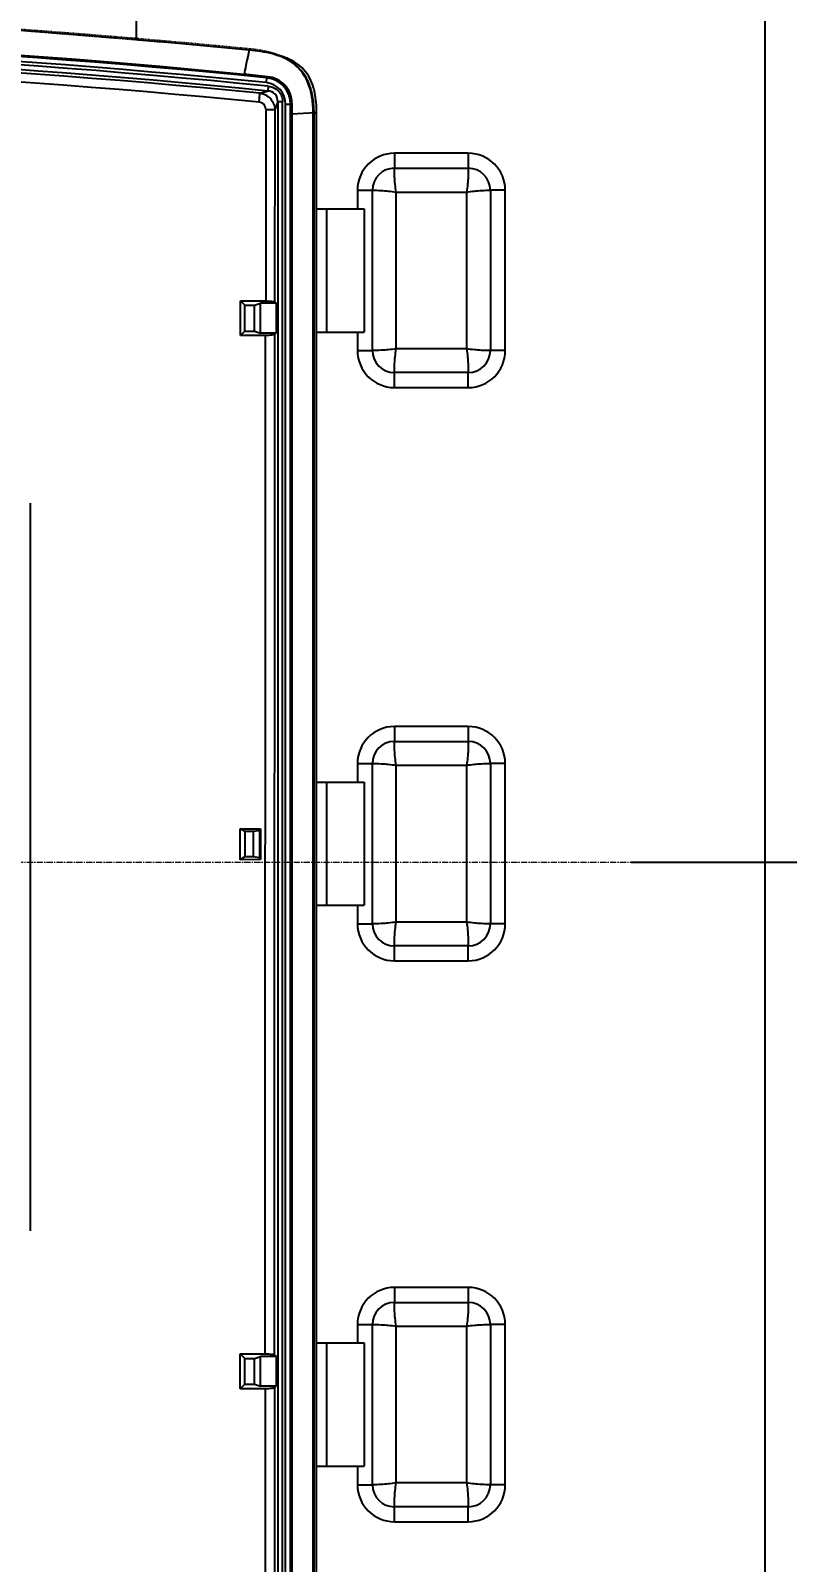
# Model space of a CAD drawing. Header units: millimetres. Extents: x 2604 to 3411, y 1248 to 1867.
# Drawn here: x 3015.4 to 3138.2, y 1456.4 to 1704.9 of the extents above; entities that cross this region are included whole.
import ezdxf

# ---------------------------------------------------------------- set-up
doc = ezdxf.new("R2010")
doc.units = ezdxf.units.MM
doc.linetypes.add('CENTER', pattern=[0.6, 0.375, -0.075, 0.075, -0.075])
doc.linetypes.add('HIDDEN', pattern=[0.2, 0.1, -0.1])
doc.layers.add('center', color=1, linetype='CENTER', lineweight=9)
doc.layers.add('DEFAULT_2', color=8, linetype='HIDDEN')
doc.styles.get("Standard").update_dxf_attribs({"font": 'arial.ttf'})
doc.dimstyles.new('STANDARD$0', dxfattribs={"dimscale": 2, "dimtxt": 3, "dimasz": 3, "dimexe": 1.25, "dimexo": 0.625, "dimgap": 0.5, "dimtad": 0, "dimdsep": 46, "dimlunit": 6, "dimtxsty": 'Standard', "dimblk": 'CLOSEDBLANK', "dimcen": 0, "dimclrt": 2, "dimazin": 2, "dimtfac": 2, "dimtmove": 1, "dimatfit": 3, "dimfxl": 0, "dimtolj": 1, "dimtzin": 0, "dimarcsym": 0})

# ---------------------------------------------------------------- blocks, each defined once
blk = doc.blocks.new('_ClosedBlank')
at = {"color": 0, "linetype": 'ByBlock', "lineweight": -2}
for p, q in [((-1, 0.167), (0, 0)), ((-1, 0.167), (-1, -0.167)), ((0, 0), (-1, -0.167))]:
    blk.add_line(p, q, dxfattribs=at)
blk = doc.blocks.new('*D12')
at = {"color": 4, "lineweight": -2, "transparency": 16777216}
for p, q in [((3112.88, 1570.02), (3149.36, 1570.02)), ((3149.36, 1560.02), (3149.36, 1505.21)), ((3149.36, 1437.94), (3149.36, 1456.5)), ((3050.21, 1427.94), (3149.36, 1427.94))]:
    blk.add_line(p, q, dxfattribs=at)
at = {"layer": 'Defpoints', "color": 0, "transparency": 16777216}
for p in [(3112.88, 1570.02), (3050.21, 1427.94), (3149.36, 1427.94)]:
    blk.add_point(p, dxfattribs=at)
at = {"color": 4, "lineweight": -2, "transparency": 16777216, "xscale": 10, "yscale": 10, "zscale": 10}
for p, rotation in [((3149.36, 1570.02), 90), ((3149.36, 1427.94), 270)]:
    blk.add_blockref('_ClosedBlank', p, dxfattribs=dict(at, rotation=rotation))
at = {"color": 6, "transparency": 16777216, "insert": (3149.36, 1480.86), "char_height": 12, "attachment_point": 5, "rotation": 90}
blk.add_mtext('\\A1;142.09', dxfattribs=at)
blk = doc.blocks.new('*D14')
at = {"color": 4, "lineweight": -2, "transparency": 16777216}
for p, q in [((3112.88, 1570.02), (3169.26, 1570.02)), ((3169.26, 1554.02), (3169.26, 1538.34)), ((3169.26, 1403.94), (3169.26, 1473.39)), ((3050.21, 1387.94), (3169.26, 1387.94))]:
    blk.add_line(p, q, dxfattribs=at)
at = {"layer": 'Defpoints', "color": 0, "transparency": 16777216}
for p in [(3112.88, 1570.02), (3169.26, 1570.02), (3050.21, 1387.94)]:
    blk.add_point(p, dxfattribs=at)
at = {"color": 4, "lineweight": -2, "transparency": 16777216, "xscale": 16, "yscale": 16, "zscale": 16}
for p, rotation in [((3169.26, 1570.02), 90), ((3169.26, 1387.94), 270)]:
    blk.add_blockref('_ClosedBlank', p, dxfattribs=dict(at, rotation=rotation))
at = {"color": 6, "transparency": 16777216, "insert": (3169.26, 1505.87), "char_height": 16, "attachment_point": 5, "rotation": 90}
blk.add_mtext('\\A1;182.09', dxfattribs=at)

msp = doc.modelspace()

# ---------------------------------------------------------------- linework, layer by layer
at = {"color": 7, "linetype": 'Continuous'}
for p, q in [((3134.565, 1754.021), (3134.565, 1386.021)), ((3032.565, 1703.424), (3032.565, 1711.29)), ((3050.844, 1701.76), (3050.738, 1701.257)), ((3053.684, 1697.282), (3053.605, 1696.483)), ((3053.684, 1697.282), (3053.861, 1697.442)), ((3052.593, 1694.79), (3053.875, 1695.127)), ((3053.953, 1695.915), (3053.875, 1695.127)), ((3055.483, 1693.352), (3055.021, 1692.114)), ((3055.483, 1693.352), (3055.483, 1451.562)), ((3056.275, 1693.352), (3055.483, 1693.352)), ((3056.275, 1451.562), (3056.275, 1693.352)), ((3056.769, 1692.99), (3057.572, 1692.99)), ((3056.769, 1452.453), (3056.769, 1692.989)), ((3057.783, 1693.18), (3057.572, 1692.99)), ((3057.572, 1452.453), (3057.572, 1692.99)), ((3053.54, 1692.124), (3053.539, 1661.061)), ((3055.021, 1692.114), (3054.988, 1660.881)), ((3058.683, 1691.437), (3057.783, 1691.391)), ((3057.783, 1691.391), (3057.783, 1453.786)), ((3060.583, 1691.536), (3058.683, 1691.437)), ((3061.24, 1691.57), (3060.583, 1691.536)), ((3061.24, 1453.446), (3061.24, 1691.569)), ((3061.384, 1691.586), (3061.802, 1691.599)), ((3061.384, 1453.415), (3061.384, 1691.586)), ((3061.802, 1676.021), (3061.802, 1691.599)), ((3074.428, 1685.021), (3074.428, 1682.6)), ((3086.428, 1685.021), (3074.428, 1685.021)), ((3086.428, 1685.021), (3086.428, 1682.6)), ((3074.428, 1682.6), (3086.428, 1682.6)), ((3068.428, 1679.021), (3068.428, 1676.021)), ((3068.428, 1679.021), (3070.849, 1679.021)), ((3070.849, 1653.021), (3070.849, 1679.021)), ((3074.713, 1653.305), (3074.713, 1678.736)), ((3074.713, 1678.736), (3086.144, 1678.736)), ((3086.144, 1678.736), (3086.144, 1653.305)), ((3092.428, 1679.021), (3090.007, 1679.021)), ((3090.007, 1679.021), (3090.007, 1653.021)), ((3092.428, 1653.021), (3092.428, 1679.021)), ((3061.733, 1676.021), (3061.733, 1656.021)), ((3061.802, 1676.021), (3069.511, 1676.021)), ((3063.428, 1676.021), (3063.428, 1656.021)), ((3069.511, 1676.021), (3069.511, 1656.021)), ((3049.433, 1655.458), (3049.438, 1661.07)), ((3050.171, 1660.362), (3049.438, 1661.07)), ((3049.438, 1661.07), (3053.525, 1661.061)), ((3050.171, 1656.17), (3050.171, 1660.362)), ((3050.171, 1660.362), (3051.721, 1660.362)), ((3051.721, 1660.362), (3052.664, 1660.684)), ((3051.721, 1656.17), (3051.721, 1660.362)), ((3052.664, 1655.848), (3052.664, 1660.684)), ((3055.226, 1660.684), (3052.664, 1660.684)), ((3054.988, 1660.881), (3055.226, 1660.684)), ((3055.226, 1660.684), (3055.226, 1655.848)), ((3049.433, 1655.458), (3050.171, 1656.17)), ((3053.52, 1655.466), (3049.433, 1655.458)), ((3050.171, 1656.17), (3051.721, 1656.17)), ((3051.721, 1656.17), (3052.664, 1655.848)), ((3055.226, 1655.848), (3052.664, 1655.848)), ((3053.468, 1490.254), (3053.52, 1655.466)), ((3054.983, 1655.647), (3055.226, 1655.848)), ((3061.802, 1656.021), (3069.511, 1656.021)), ((3061.802, 1583.021), (3061.802, 1656.021)), ((3068.428, 1656.021), (3068.428, 1653.021)), ((3068.428, 1653.021), (3070.849, 1653.021)), ((3086.144, 1653.305), (3074.713, 1653.305)), ((3092.428, 1653.021), (3090.007, 1653.021)), ((3086.428, 1649.442), (3074.428, 1649.442)), ((3074.428, 1647.021), (3074.428, 1649.442)), ((3086.428, 1647.021), (3086.428, 1649.442)), ((3074.428, 1647.021), (3086.428, 1647.021)), ((3086.428, 1592.021), (3074.428, 1592.021)), ((3074.428, 1592.021), (3074.428, 1589.6)), ((3086.428, 1592.021), (3086.428, 1589.6)), ((3074.428, 1589.6), (3086.428, 1589.6)), ((3068.428, 1586.021), (3070.849, 1586.021)), ((3068.428, 1586.021), (3068.428, 1583.021)), ((3070.849, 1560.021), (3070.849, 1586.021)), ((3074.713, 1585.736), (3086.144, 1585.736)), ((3074.713, 1560.305), (3074.713, 1585.736)), ((3086.144, 1585.736), (3086.144, 1560.305)), ((3092.428, 1586.021), (3090.007, 1586.021)), ((3090.007, 1586.021), (3090.007, 1560.021)), ((3092.428, 1560.021), (3092.428, 1586.021)), ((3061.733, 1583.021), (3061.733, 1563.021)), ((3061.802, 1583.021), (3069.511, 1583.021)), ((3063.428, 1583.021), (3063.428, 1563.021)), ((3069.511, 1583.021), (3069.511, 1563.021)), ((3049.389, 1570.421), (3049.391, 1575.434)), ((3050.165, 1574.983), (3049.391, 1575.434)), ((3049.391, 1575.434), (3052.678, 1575.429)), ((3051.519, 1574.983), (3050.165, 1574.983)), ((3050.165, 1574.983), (3050.165, 1570.872)), ((3052.507, 1575.108), (3051.519, 1574.983)), ((3051.519, 1574.983), (3051.519, 1570.872)), ((3052.678, 1575.429), (3052.507, 1575.108)), ((3052.507, 1575.108), (3052.507, 1570.748)), ((3052.679, 1575.429), (3052.679, 1570.426)), ((3050.165, 1570.872), (3049.389, 1570.421)), ((3051.519, 1570.872), (3050.165, 1570.872)), ((3052.507, 1570.748), (3051.519, 1570.872)), ((3052.679, 1570.426), (3052.507, 1570.748)), ((3052.679, 1570.426), (3049.389, 1570.421)), ((3061.802, 1563.021), (3069.511, 1563.021)), ((3061.802, 1492.021), (3061.802, 1563.021)), ((3068.428, 1563.021), (3068.428, 1560.021)), ((3068.428, 1560.021), (3070.849, 1560.021)), ((3086.144, 1560.305), (3074.713, 1560.305)), ((3092.428, 1560.021), (3090.007, 1560.021)), ((3086.428, 1556.442), (3074.428, 1556.442)), ((3074.428, 1554.021), (3074.428, 1556.442)), ((3086.428, 1554.021), (3086.428, 1556.442)), ((3074.428, 1554.021), (3086.428, 1554.021)), ((3086.428, 1501.021), (3074.428, 1501.021)), ((3074.428, 1501.021), (3074.428, 1498.6)), ((3086.428, 1501.021), (3086.428, 1498.6)), ((3074.428, 1498.6), (3086.428, 1498.6)), ((3068.428, 1495.021), (3070.849, 1495.021)), ((3068.428, 1495.021), (3068.428, 1492.021)), ((3070.849, 1469.021), (3070.849, 1495.021)), ((3074.713, 1494.736), (3086.144, 1494.736)), ((3074.713, 1469.305), (3074.713, 1494.736)), ((3086.144, 1494.736), (3086.144, 1469.305)), ((3092.428, 1495.021), (3090.007, 1495.021)), ((3090.007, 1495.021), (3090.007, 1469.021)), ((3092.428, 1469.021), (3092.428, 1495.021)), ((3061.733, 1492.021), (3061.733, 1472.021)), ((3061.802, 1492.021), (3069.511, 1492.021)), ((3063.428, 1492.021), (3063.428, 1472.021)), ((3069.511, 1492.021), (3069.511, 1472.021)), ((3050.171, 1489.512), (3049.395, 1490.261)), ((3049.395, 1490.261), (3053.468, 1490.254)), ((3049.397, 1484.573), (3049.395, 1490.261)), ((3050.171, 1489.512), (3051.721, 1489.512)), ((3050.171, 1485.32), (3050.171, 1489.512)), ((3051.721, 1489.512), (3052.664, 1489.834)), ((3051.721, 1485.32), (3051.721, 1489.512)), ((3055.226, 1489.834), (3052.664, 1489.834)), ((3052.664, 1484.998), (3052.664, 1489.834)), ((3054.936, 1490.073), (3055.226, 1489.834)), ((3055.226, 1489.834), (3055.226, 1484.998)), ((3049.397, 1484.573), (3050.171, 1485.32)), ((3053.47, 1484.58), (3049.397, 1484.573)), ((3050.171, 1485.32), (3051.721, 1485.32)), ((3051.721, 1485.32), (3052.664, 1484.998)), ((3055.226, 1484.998), (3052.664, 1484.998)), ((3053.475, 1484.58), (3053.475, 1452.647)), ((3054.938, 1484.76), (3055.226, 1484.998)), ((3054.938, 1484.76), (3054.954, 1452.653)), ((3061.802, 1472.021), (3069.511, 1472.021)), ((3061.802, 1453.391), (3061.802, 1472.021)), ((3068.428, 1472.021), (3068.428, 1469.021)), ((3068.428, 1469.021), (3070.849, 1469.021)), ((3086.144, 1469.305), (3074.713, 1469.305)), ((3092.428, 1469.021), (3090.007, 1469.021)), ((3086.428, 1465.442), (3074.428, 1465.442)), ((3074.428, 1463.021), (3074.428, 1465.442)), ((3086.428, 1463.021), (3086.428, 1465.442)), ((3074.428, 1463.021), (3086.428, 1463.021))]:
    msp.add_line(p, q, dxfattribs=at)
for centre, radius, start, end in [((2905.141, 206.758), 1498.088, 84.452573, 90.022053), ((2905.536, 216.97), 1491.912, 85.115624, 85.88609), ((2904.565, 191.505), 1511.809, 84.329114, 95.670886), ((2904.565, 191.505), 1511.017, 84.329114, 95.670886), ((2904.565, 191.505), 1513.142, 84.344373, 95.655627), ((2904.565, 191.505), 1512.34, 84.344394, 95.655602), ((2905.561, 217.04), 1491.8, 84.410821, 85.116242), ((2903.011, 147.519), 1554.482, 84.478097, 89.861287), ((2902.678, 144.832), 1555.718, 84.474885, 89.847811), ((3052.762, 1692.724), 8.648, 56.25867, 57.49572), ((3053.257, 1692.988), 4.315, 0.02001, 84.32439), ((3053.26, 1692.991), 3.51, 359.9701, 84.3705), ((3074.428, 1679.021), 6, 90, 180), ((3086.428, 1679.021), 6, 0, 90), ((3074.428, 1679.021), 3.579, 90, 180), ((3086.428, 1679.021), 3.579, 0, 90), ((3074.428, 1653.021), 6, 180, 270), ((3074.428, 1653.021), 3.579, 180, 270), ((3086.428, 1653.021), 6, 270, 0), ((3086.428, 1653.021), 3.579, 270, 0), ((3074.428, 1586.021), 6, 90, 180), ((3086.428, 1586.021), 6, 0, 90), ((3074.428, 1586.021), 3.579, 90, 180), ((3086.428, 1586.021), 3.579, 0, 90), ((3074.428, 1560.021), 6, 180, 270), ((3074.428, 1560.021), 3.579, 180, 270), ((3086.428, 1560.021), 6, 270, 0), ((3086.428, 1560.021), 3.579, 270, 0), ((3074.428, 1495.021), 6, 90, 180), ((3086.428, 1495.021), 6, 0, 90), ((3074.428, 1495.021), 3.579, 90, 180), ((3086.428, 1495.021), 3.579, 0, 90), ((3074.428, 1469.021), 6, 180, 270), ((3074.428, 1469.021), 3.579, 180, 270), ((3086.428, 1469.021), 6, 270, 0), ((3086.428, 1469.021), 3.579, 270, 0)]:
    msp.add_arc(centre, radius, start, end, dxfattribs=at)
for points, knots in [([(3050.557, 1700.395), (3050.475, 1700.011), (3050.289, 1699.156), (3050.122, 1698.296), (3050.029, 1697.822)], [0, 0, 0, 0, 0.4481724, 1, 1, 1, 1]), ([(3050.738, 1701.257), (3050.726, 1701.196), (3050.666, 1700.908), (3050.605, 1700.62), (3050.557, 1700.395)], [0, 0, 0, 0, 0.2154127, 1, 1, 1, 1]), ([(3061.802, 1691.599), (3061.802, 1692.149), (3061.763, 1693.251), (3061.541, 1694.893), (3061.092, 1696.492), (3060.324, 1697.974), (3059.196, 1699.208), (3057.803, 1700.123), (3056.269, 1700.755), (3055.204, 1701.047), (3054.667, 1701.17)], [0, 0, 0, 0, 0.1249147, 0.2499513, 0.3749338, 0.500048, 0.6249584, 0.7500127, 0.8750622, 1, 1, 1, 1]), ([(3061.384, 1691.577), (3061.384, 1692.394), (3061.28, 1694.031), (3060.653, 1696.42), (3059.375, 1698.546), (3058.104, 1699.606), (3057.416, 1700.035)], [0, 0, 0, 0, 0.2509767, 0.5015209, 0.7511142, 1, 1, 1, 1]), ([(3061.24, 1691.57), (3061.24, 1692.35), (3061.15, 1693.924), (3060.602, 1696.252), (3059.436, 1698.38), (3058.227, 1699.473), (3057.565, 1699.915)], [0, 0, 0, 0, 0.2461873, 0.4961706, 0.748682, 1, 1, 1, 1]), ([(3057.783, 1693.18), (3057.783, 1693.709), (3057.583, 1694.774), (3056.718, 1696.137), (3055.425, 1697.099), (3054.386, 1697.392), (3053.861, 1697.442)], [0, 0, 0, 0, 0.2508471, 0.500371, 0.7497191, 1, 1, 1, 1]), ([(3052.465, 1693.323), (3052.496, 1693.64), (3052.537, 1694.129), (3052.587, 1694.617), (3052.593, 1694.788)], [0, 0, 0, 0, 0.6508674, 1, 1, 1, 1]), ([(3052.593, 1694.79), (3052.913, 1694.745), (3053.547, 1694.541), (3054.333, 1693.928), (3054.866, 1693.087), (3055.008, 1692.436), (3055.021, 1692.114)], [0, 0, 0, 0, 0.248369, 0.5000963, 0.751766, 1, 1, 1, 1]), ([(3055.483, 1693.352), (3055.495, 1693.789), (3055.245, 1694.753), (3054.31, 1695.096), (3053.875, 1695.127)], [0, 0, 0, 0, 0.5002276, 1, 1, 1, 1]), ([(3053.953, 1695.915), (3054.268, 1695.884), (3054.896, 1695.724), (3055.685, 1695.151), (3056.177, 1694.309), (3056.275, 1693.669), (3056.275, 1693.352)], [0, 0, 0, 0, 0.2502006, 0.4999974, 0.7497967, 1, 1, 1, 1]), ([(3053.552, 1692.207), (3053.535, 1692.484), (3053.315, 1693.061), (3052.744, 1693.296), (3052.465, 1693.322)], [0, 0, 0, 0, 0.497708, 1, 1, 1, 1]), ([(3053.554, 1692.124), (3053.873, 1692.123), (3054.362, 1692.119), (3054.852, 1692.12), (3055.021, 1692.114)], [0, 0, 0, 0, 0.6529181, 1, 1, 1, 1]), ([(3061.384, 1691.577), (3061.378, 1691.576), (3061.33, 1691.572), (3061.282, 1691.571), (3061.24, 1691.569)], [0, 0, 0, 0, 0.1214643, 1, 1, 1, 1]), ([(3074.715, 1678.736), (3074.64, 1679.159), (3074.544, 1679.969), (3074.449, 1681.258), (3074.426, 1682.121), (3074.428, 1682.6)], [0, 0, 0, 0, 0.3325392, 0.6301241, 1, 1, 1, 1]), ([(3086.428, 1682.6), (3086.431, 1682.121), (3086.41, 1681.258), (3086.311, 1679.969), (3086.217, 1679.159), (3086.141, 1678.736)], [0, 0, 0, 0, 0.3698826, 0.6674783, 1, 1, 1, 1]), ([(3070.849, 1679.021), (3071.327, 1679.023), (3072.191, 1679.002), (3073.48, 1678.903), (3074.29, 1678.809), (3074.713, 1678.734)], [0, 0, 0, 0, 0.3698826, 0.6674781, 1, 1, 1, 1]), ([(3086.144, 1678.733), (3086.567, 1678.809), (3087.377, 1678.905), (3088.666, 1679), (3089.529, 1679.023), (3090.007, 1679.021)], [0, 0, 0, 0, 0.3325393, 0.6301241, 1, 1, 1, 1]), ([(3053.525, 1661.061), (3053.695, 1661.061), (3054.014, 1661.052), (3054.447, 1661.02), (3054.762, 1660.966), (3054.939, 1660.921), (3054.988, 1660.881)], [0, 0, 0, 0, 0.3446681, 0.6469692, 0.8726948, 1, 1, 1, 1]), ([(3054.983, 1655.647), (3054.934, 1655.607), (3054.757, 1655.562), (3054.443, 1655.508), (3054.01, 1655.476), (3053.691, 1655.467), (3053.52, 1655.466)], [0, 0, 0, 0, 0.1272653, 0.3528693, 0.6551663, 1, 1, 1, 1]), ([(3074.713, 1653.308), (3074.29, 1653.232), (3073.48, 1653.136), (3072.191, 1653.041), (3071.327, 1653.018), (3070.849, 1653.021)], [0, 0, 0, 0, 0.3325393, 0.6301241, 1, 1, 1, 1]), ([(3074.428, 1649.442), (3074.426, 1649.92), (3074.446, 1650.783), (3074.546, 1652.072), (3074.64, 1652.882), (3074.715, 1653.305)], [0, 0, 0, 0, 0.3698826, 0.6674783, 1, 1, 1, 1]), ([(3086.141, 1653.305), (3086.217, 1652.882), (3086.313, 1652.072), (3086.408, 1650.783), (3086.431, 1649.92), (3086.428, 1649.442)], [0, 0, 0, 0, 0.3325392, 0.6301241, 1, 1, 1, 1]), ([(3090.007, 1653.021), (3089.529, 1653.018), (3088.666, 1653.039), (3087.377, 1653.138), (3086.567, 1653.232), (3086.144, 1653.308)], [0, 0, 0, 0, 0.3698826, 0.6674781, 1, 1, 1, 1]), ([(3074.715, 1585.736), (3074.64, 1586.159), (3074.544, 1586.969), (3074.449, 1588.258), (3074.426, 1589.121), (3074.428, 1589.6)], [0, 0, 0, 0, 0.3325392, 0.6301241, 1, 1, 1, 1]), ([(3086.428, 1589.6), (3086.431, 1589.121), (3086.41, 1588.258), (3086.311, 1586.969), (3086.217, 1586.159), (3086.141, 1585.736)], [0, 0, 0, 0, 0.3698826, 0.6674783, 1, 1, 1, 1]), ([(3070.849, 1586.021), (3071.327, 1586.023), (3072.191, 1586.002), (3073.48, 1585.903), (3074.29, 1585.809), (3074.713, 1585.734)], [0, 0, 0, 0, 0.3698826, 0.6674781, 1, 1, 1, 1]), ([(3086.144, 1585.733), (3086.567, 1585.809), (3087.377, 1585.905), (3088.666, 1586), (3089.529, 1586.023), (3090.007, 1586.021)], [0, 0, 0, 0, 0.3325393, 0.6301241, 1, 1, 1, 1]), ([(3074.713, 1560.308), (3074.29, 1560.232), (3073.48, 1560.136), (3072.191, 1560.041), (3071.327, 1560.018), (3070.849, 1560.021)], [0, 0, 0, 0, 0.3325393, 0.6301241, 1, 1, 1, 1]), ([(3074.428, 1556.442), (3074.426, 1556.92), (3074.446, 1557.783), (3074.546, 1559.072), (3074.64, 1559.882), (3074.715, 1560.305)], [0, 0, 0, 0, 0.3698826, 0.6674783, 1, 1, 1, 1]), ([(3086.141, 1560.305), (3086.217, 1559.882), (3086.313, 1559.072), (3086.408, 1557.783), (3086.431, 1556.92), (3086.428, 1556.442)], [0, 0, 0, 0, 0.3325392, 0.6301241, 1, 1, 1, 1]), ([(3090.007, 1560.021), (3089.529, 1560.018), (3088.666, 1560.039), (3087.377, 1560.138), (3086.567, 1560.232), (3086.144, 1560.308)], [0, 0, 0, 0, 0.3698826, 0.6674781, 1, 1, 1, 1]), ([(3074.715, 1494.736), (3074.64, 1495.159), (3074.544, 1495.969), (3074.449, 1497.258), (3074.426, 1498.121), (3074.428, 1498.6)], [0, 0, 0, 0, 0.3325392, 0.6301241, 1, 1, 1, 1]), ([(3086.428, 1498.6), (3086.431, 1498.121), (3086.41, 1497.258), (3086.311, 1495.969), (3086.217, 1495.159), (3086.141, 1494.736)], [0, 0, 0, 0, 0.3698826, 0.6674783, 1, 1, 1, 1]), ([(3070.849, 1495.021), (3071.327, 1495.023), (3072.191, 1495.002), (3073.48, 1494.903), (3074.29, 1494.809), (3074.713, 1494.734)], [0, 0, 0, 0, 0.3698826, 0.6674781, 1, 1, 1, 1]), ([(3086.144, 1494.733), (3086.567, 1494.809), (3087.377, 1494.905), (3088.666, 1495), (3089.529, 1495.023), (3090.007, 1495.021)], [0, 0, 0, 0, 0.3325393, 0.6301241, 1, 1, 1, 1]), ([(3053.468, 1490.254), (3053.639, 1490.254), (3053.96, 1490.245), (3054.394, 1490.213), (3054.71, 1490.159), (3054.887, 1490.114), (3054.936, 1490.073)], [0, 0, 0, 0, 0.3446396, 0.6469935, 0.872727, 1, 1, 1, 1]), ([(3054.938, 1484.76), (3054.889, 1484.72), (3054.711, 1484.675), (3054.395, 1484.621), (3053.961, 1484.588), (3053.641, 1484.58), (3053.47, 1484.58)], [0, 0, 0, 0, 0.127289, 0.3530804, 0.6554487, 1, 1, 1, 1]), ([(3074.713, 1469.308), (3074.29, 1469.232), (3073.48, 1469.136), (3072.191, 1469.041), (3071.327, 1469.018), (3070.849, 1469.021)], [0, 0, 0, 0, 0.3325393, 0.6301241, 1, 1, 1, 1]), ([(3074.428, 1465.442), (3074.426, 1465.92), (3074.446, 1466.783), (3074.546, 1468.072), (3074.64, 1468.882), (3074.715, 1469.305)], [0, 0, 0, 0, 0.3698826, 0.6674783, 1, 1, 1, 1]), ([(3086.141, 1469.305), (3086.217, 1468.882), (3086.313, 1468.072), (3086.408, 1466.783), (3086.431, 1465.92), (3086.428, 1465.442)], [0, 0, 0, 0, 0.3325392, 0.6301241, 1, 1, 1, 1]), ([(3090.007, 1469.021), (3089.529, 1469.018), (3088.666, 1469.039), (3087.377, 1469.138), (3086.567, 1469.232), (3086.144, 1469.308)], [0, 0, 0, 0, 0.3698826, 0.6674781, 1, 1, 1, 1])]:
    msp.add_open_spline(points, degree=3, knots=knots, dxfattribs=at)
for points in [[(3054.667, 1701.17), (3053.414, 1701.456), (3052.134, 1701.622), (3050.855, 1701.747)], [(3057.409, 1700.017), (3056.947, 1700.311), (3056.457, 1700.562), (3055.952, 1700.775)], [(3053.861, 1697.442), (3052.56, 1697.565), (3051.261, 1697.703), (3049.961, 1697.829)], [(3057.783, 1693.18), (3057.782, 1692.584), (3057.783, 1691.987), (3057.783, 1691.391)], [(3054.983, 1655.647), (3054.932, 1600.456), (3054.917, 1545.265), (3054.936, 1490.073)], [(3015.375, 1510.205), (3015.375, 1549.563), (3015.376, 1588.922), (3015.375, 1628.28)]]:
    msp.add_open_spline(points, degree=3, dxfattribs=at)
at = {"layer": 'center', "color": 1, "linetype": 'CENTER', "ltscale": 2.674503}
msp.add_line((2674.565, 1570.021), (3134.565, 1570.021), dxfattribs=at)
at = {"layer": 'DEFAULT_2', "color": 8, "linetype": 'HIDDEN'}
for p, q in [((3050.881, 1701.934), (3050.844, 1701.76)), ((3050.855, 1701.747), (3050.88, 1701.93)), ((3050.88, 1701.93), (3050.881, 1701.934)), ((3052.529, 1701.72), (3050.88, 1701.93)), ((3061.802, 1676.021), (3061.733, 1676.021)), ((3061.802, 1656.021), (3061.733, 1656.021)), ((3061.802, 1583.021), (3061.733, 1583.021)), ((3061.802, 1563.021), (3061.733, 1563.021)), ((3061.802, 1492.021), (3061.733, 1492.021)), ((3061.802, 1472.021), (3061.733, 1472.021))]:
    msp.add_line(p, q, dxfattribs=at)
for points in [[(3050.881, 1701.934), (3002.649, 1705.852), (2952.994, 1708.257), (2904.565, 1709.02)], [(3052.529, 1701.72), (3051.924, 1701.812), (3050.881, 1701.934)], [(3054.667, 1701.17), (3054.879, 1701.117), (3055.667, 1700.872), (3056.811, 1700.377), (3057.417, 1700.034)]]:
    msp.add_lwpolyline(points, dxfattribs=at)
for centre, radius, start, end in [((2905.142, 206.766), 1502.25, 84.432789, 90.022005), ((3049.574, 1683.599), 18.362, 77.36382, 80.74006), ((3049.391, 1682.606), 19.368, 77.46564, 80.67306), ((3051.491, 1690.201), 11.477, 67.12391, 68.4694)]:
    msp.add_arc(centre, radius, start, end, dxfattribs=at)
msp.add_open_spline([(3052.53, 1701.719), (3051.983, 1701.809), (3051.432, 1701.878), (3050.88, 1701.93)], degree=3, dxfattribs=at)
for points, knots in [([(3055.703, 1700.877), (3055.53, 1700.945), (3054.84, 1701.199), (3054.129, 1701.396), (3053.591, 1701.517)], [0, 0, 0, 0, 0.251635, 1, 1, 1, 1]), ([(3057.416, 1700.035), (3057.125, 1700.216), (3055.92, 1700.873), (3054.597, 1701.29), (3053.595, 1701.513)], [0, 0, 0, 0, 0.2502149, 1, 1, 1, 1])]:
    msp.add_open_spline(points, degree=3, knots=knots, dxfattribs=at)

# ---------------------------------------------------------------- dimensions: what is measured, and where the dimension line sits
for base, p1, p2, override, picture, middle in [((3149.359, 1427.935), (3112.882, 1570.021), (3050.207, 1427.935), {"dimtxt": 6, "dimasz": 5, "dimexe": 0, "dimexo": 0, "dimgap": 0, "dimzin": 0, "dimclrd": 4, "dimclre": 4, "dimclrt": 6}, '*D12', (3149.359, 1480.858)), ((3169.258, 1570.021), (3050.207, 1387.935), (3112.882, 1570.021), {"dimtxt": 8, "dimasz": 8, "dimexe": 0, "dimexo": 0, "dimgap": 0, "dimzin": 0, "dimclrd": 4, "dimclre": 4, "dimclrt": 6}, '*D14', (3169.258, 1505.869))]:
    dim = msp.add_linear_dim(base=base, p1=p1, p2=p2, angle=90, dimstyle='STANDARD$0', override=override)
    dim.commit()
    dim.dimension.update_dxf_attribs({"geometry": picture, "text_midpoint": middle, "dimtype": 160})

doc.saveas('drawing.dxf')
